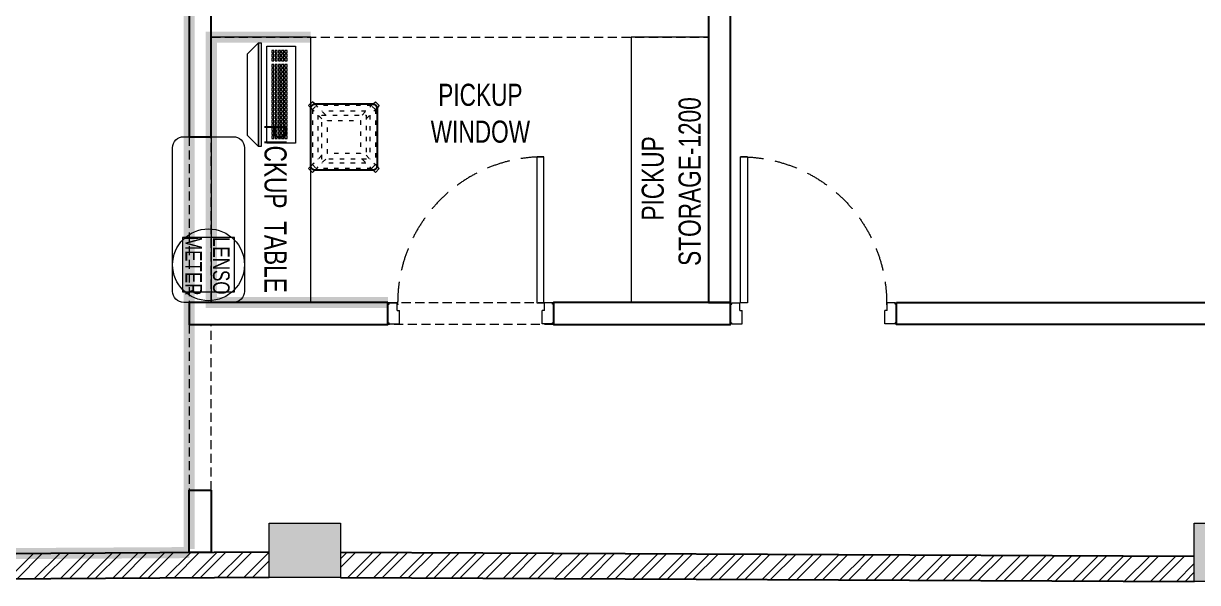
# Model space of a CAD drawing. Header units: feet. Extents: x 3300990 to 3327721, y -4892937 to -4886829.
# Drawn here: x 3318070 to 3323382, y -4892794 to -4890264 of the extents above; entities that cross this region are included whole.
import ezdxf

# ---------------------------------------------------------------- set-up
doc = ezdxf.new("R2010")
doc.units = ezdxf.units.FT
doc.header["$LTSCALE"] = 33
doc.header["$MEASUREMENT"] = 0
for name, pattern in [('a_p6_plan_L18$0$HIDDEN', [0.375, 0.25, -0.125]), ('ACAD_ISO03W100', [30, 12, -18]), ('HIDDEN2', [4.7625, 3.175, -1.5875])]:
    doc.linetypes.add(name, pattern=pattern)
doc.layers.add('A-WALL', color=1, linetype='Continuous')
for name, color, linetype, lineweight in [('A-WALL HATCH', 251, 'Continuous', 0), ('Column', 243, 'Continuous', 9), ('column hatch', 5, 'Continuous', 0), ('Door', 2, 'Continuous', 13), ('LENS-CURTAIN', 5, 'a_p6_plan_L18$0$HIDDEN', 9), ('LENS-DOOR', 34, 'Continuous', 20), ('LENS-PARTITION', 21, 'Continuous', 25), ('LENS-TEXT', 31, 'Continuous', 5), ('LENS_DIMENSION', 193, 'Continuous', 0), ('LENS_TEXT', 31, 'Continuous', 5), ('LK-EQPMT', 3, 'Continuous', 18), ('LK-FF&E WALL', 1, 'Continuous', 9), ('LK-FLUTTED FINISH', 20, 'Continuous', 30), ('LK-IT', 3, 'Continuous', 18), ('LK-MIRROR', 133, 'Continuous', 13), ('LK-TILES FINISH', 251, 'Continuous', 5), ('LN-ELEVATION-1', 81, 'Continuous', 25), ('LN-ELEVATION-2', 103, 'Continuous', 20), ('LN-ELEVATION-3', 125, 'Continuous', 18), ('LN-ELEVATION-5', 167, 'Continuous', 5)]:
    doc.layers.add(name, color=color, linetype=linetype, lineweight=lineweight)
doc.styles.add('LK TXT', font='GILC____.TTF', dxfattribs={"height": 100})
doc.styles.get("Standard").update_dxf_attribs({"font": 'GILC____.TTF'})

# ---------------------------------------------------------------- blocks, each defined once
blk = doc.blocks.new('A$C5a2c5768')
at = {"layer": 'A-WALL HATCH'}
h = blk.add_hatch(dxfattribs=at)
h.set_pattern_fill('ANSI32', color=256, scale=222)
h.set_pattern_definition([(45, (-3287394.54, 5462600.74), (-58.8666395, 58.8666395), []), (45, (-3287355.29, 5462600.74), (-58.8666395, 58.8666395), [])])
h.paths.add_polyline_path([(-4353, 404.2), (-4353, 519.2), (-8217, 537.2), (-8217, 422.2)])
h.paths.add_polyline_path([(-8540, 422.2), (-8540, 537.2), (-12455, 515.2), (-12455, 400.2)])
at = {"layer": 'column hatch'}
h = blk.add_hatch(color=251, dxfattribs=at)
h.dxf.hatch_style = 1
h.paths.add_polyline_path([(-24241, 664.2), (-24241, 404.2), (-23841, 404.2), (-23841, 664.2)])
h.paths.add_polyline_path([(-21683, 4511.2), (-21356, 4511.2), (-21356, 4243.2), (-21683, 4243.2)])
h.paths.add_polyline_path([(-21683, 668.2), (-21356, 668.2), (-21356, 400.2), (-21683, 400.2)])
h.paths.add_polyline_path([(-17188, 668.2), (-16868, 668.2), (-16868, 410.2), (-17188, 410.2)])
h.paths.add_polyline_path([(-12780, 668.2), (-12455, 668.2), (-12455, 400.2), (-12780, 400.2)])
h.paths.add_polyline_path([(-8227, 4512.2), (-8227, 4253.2), (-8550, 4253.2), (-8550, 4512.2)])
h.paths.add_polyline_path([(-8540, 668.2), (-8217, 668.2), (-8217, 422.2), (-8540, 422.2)])
h.paths.add_polyline_path([(-4353, 668.2), (-4014, 668.2), (-4014, 404.2), (-4353, 404.2)])
h.paths.add_polyline_path([(-4353, 4485.2), (-4353, 4226.2), (-4030, 4226.2), (-4030, 4485.2)])
h.paths.add_polyline_path([(0, 4235.2), (-330, 4235.2), (-330, 4496.2), (0, 4496.2)])
h.paths.add_polyline_path([(-327, 668.2), (0, 668.2), (0, 423.2), (-327, 423.2)])
h.paths.add_polyline_path([(-24289, 6365.2), (-24289, 6073.2), (-24131, 6073.2), (-24131, 6365.2)])
at = {"layer": 'A-WALL'}
for p, q in [((-8540.6, 537.2), (-12455.6, 515.2)), ((-8216.5, 537.2), (-4352.5, 519.2)), ((-8540, 422.2), (-12455, 400.2)), ((-8217, 422.2), (-4353, 404.2))]:
    blk.add_line(p, q, dxfattribs=at)
at = {"layer": 'Column'}
for points in [[(-8540, 668.2), (-8217, 668.2), (-8217, 422.2), (-8540, 422.2), (-8540, 668.2)], [(-4353, 668.2), (-4014, 668.2), (-4014, 404.2), (-4353, 404.2), (-4353, 668.2)]]:
    blk.add_lwpolyline(points, dxfattribs=at)
blk = doc.blocks.new('CLENS 600 TYPE 6')
at = {"layer": 'LN-ELEVATION-1', "ltscale": 0.5}
blk.add_lwpolyline([(130, -225), (-130, -225, -0.414214), (-150, -205), (-150, 55, -0.414214), (-130, 75), (130, 75, -0.414214), (150, 55), (150, -205, -0.414214)], format="xyb", close=True, dxfattribs=at)
at = {"layer": 'LN-ELEVATION-3', "linetype": 'ACAD_ISO03W100', "ltscale": 0.05}
for p, q in [((-82.3, 25), (-124.7, 67.4)), ((124.7, 67.4), (-124.7, 67.4)), ((82.3, 25), (124.7, 67.4)), ((-100, 7.3), (-142.4, 49.7)), ((-142.4, -199.7), (-142.4, 49.7)), ((-117.4, -174.7), (-117.4, 24.7)), ((99.7, 42.4), (-99.7, 42.4)), ((100, 7.3), (142.4, 49.7)), ((117.4, -174.7), (117.4, 24.7)), ((142.4, -199.7), (142.4, 49.7)), ((-100, -157.3), (-142.4, -199.7)), ((100, -157.3), (142.4, -199.7)), ((-82.3, -175), (-124.7, -217.4)), ((99.7, -192.4), (-99.7, -192.4)), ((82.3, -175), (124.7, -217.4)), ((124.7, -217.4), (-124.7, -217.4))]:
    blk.add_line(p, q, dxfattribs=at)
for points in [[(-132.2, 74.9), (-124.7, 67.4), (-142.4, 49.7), (-149.9, 57.2)], [(132.2, 74.9), (124.7, 67.4), (142.4, 49.7), (149.9, 57.2)], [(-132.2, -224.9), (-124.7, -217.4), (-142.4, -199.7), (-149.9, -207.2)], [(132.2, -224.9), (124.7, -217.4), (142.4, -199.7), (149.9, -207.2)]]:
    blk.add_lwpolyline(points, dxfattribs=at)
for points in [[(100, -175), (-100, -175), (-100, 25), (100, 25)], [(75, -150), (-75, -150), (-75, 0), (75, 0)]]:
    blk.add_lwpolyline(points, close=True, dxfattribs=at)
at = {"layer": 'LN-ELEVATION-5', "ltscale": 0.5}
for points in [[(-149.9, 57.2), (-160.1, 67.4), (-142.4, 85.1), (-132.2, 74.9)], [(149.9, 57.2), (160.1, 67.4), (142.4, 85.1), (132.2, 74.9)], [(-149.9, -207.2), (-160.1, -217.4), (-142.4, -235.1), (-132.2, -224.9)], [(149.9, -207.2), (160.1, -217.4), (142.4, -235.1), (132.2, -224.9)]]:
    blk.add_lwpolyline(points, dxfattribs=at)
blk = doc.blocks.new('*U24')
at = {"layer": 'LK-EQPMT', "ltscale": 12}
blk.add_lwpolyline([(6, 4.9), (-6, 4.9), (-6, -4.9), (6, -4.9)], close=True, dxfattribs=at)
blk = doc.blocks.new('*U25')
at = {"color": 0, "linetype": 'ByBlock', "lineweight": -2}
for p in [(0, 0), (18, 0), (35.9, 0), (53.9, 0), (71.8, 0), (89.8, 0), (107.8, 0), (125.7, 0), (143.7, 0), (161.6, 0), (179.6, 0), (197.6, 0), (215.5, 0), (233.5, 0), (251.4, 0), (269.4, 0), (287.4, 0), (305.3, 0), (323.3, 0), (0, -14.7), (0, -29.5), (0, -44.2), (18, -14.7), (18, -29.5), (18, -44.2), (35.9, -14.7), (35.9, -29.5), (35.9, -44.2), (53.9, -14.7), (53.9, -29.5), (53.9, -44.2), (71.8, -14.7), (71.8, -29.5), (71.8, -44.2), (89.8, -14.7), (89.8, -29.5), (89.8, -44.2), (107.8, -14.7), (107.8, -29.5), (107.8, -44.2), (125.7, -14.7), (125.7, -29.5), (125.7, -44.2), (143.7, -14.7), (143.7, -29.5), (143.7, -44.2), (161.6, -14.7), (161.6, -29.5), (161.6, -44.2), (179.6, -14.7), (179.6, -29.5), (179.6, -44.2), (197.6, -14.7), (197.6, -29.5), (197.6, -44.2), (215.5, -14.7), (215.5, -29.5), (215.5, -44.2), (233.5, -14.7), (233.5, -29.5), (233.5, -44.2), (251.4, -14.7), (251.4, -29.5), (251.4, -44.2), (269.4, -14.7), (269.4, -29.5), (269.4, -44.2), (287.4, -14.7), (287.4, -29.5), (287.4, -44.2), (305.3, -14.7), (305.3, -29.5), (305.3, -44.2), (323.3, -14.7), (323.3, -29.5), (323.3, -44.2), (0, -59), (18, -59), (35.9, -59), (53.9, -59), (71.8, -59), (89.8, -59), (107.8, -59), (125.7, -59), (143.7, -59), (161.6, -59), (179.6, -59), (197.6, -59), (215.5, -59), (233.5, -59), (251.4, -59), (269.4, -59), (287.4, -59), (305.3, -59), (323.3, -59)]:
    blk.add_blockref('*U24', p, dxfattribs=at)
blk = doc.blocks.new('*U22')
at = {"layer": 'LK-EQPMT', "ltscale": 12}
blk.add_lwpolyline([(6, 4.9), (-6, 4.9), (-6, -4.9), (6, -4.9)], close=True, dxfattribs=at)
blk = doc.blocks.new('*U23')
at = {"color": 0, "linetype": 'ByBlock', "lineweight": -2}
for p in [(0, 0), (18, 0), (35.9, 0), (0, -14.7), (0, -29.5), (0, -44.2), (18, -14.7), (18, -29.5), (18, -44.2), (35.9, -14.7), (35.9, -29.5), (35.9, -44.2), (0, -59), (18, -59), (35.9, -59)]:
    blk.add_blockref('*U22', p, dxfattribs=at)
blk = doc.blocks.new('*U17')
at = {"ltscale": 12}
blk.add_lwpolyline([(8, 0), (8, 129.1), (448, 129.1), (448, 0)], close=True, dxfattribs=at)
for name, p in [('*U25', (35.2, 101.6)), ('*U23', (386.6, 101.6))]:
    blk.add_blockref(name, p)
blk = doc.blocks.new('Pickup table PC')
at = {"layer": 'LN-ELEVATION-2', "ltscale": 0.5}
for points in [[(470, 50), (0, 50), (0, 62), (470, 62)], [(420, 0), (50, 0), (0, 50), (470, 50)]]:
    blk.add_lwpolyline(points, close=True, dxfattribs=at)
blk = doc.blocks.new('*U43')
at = {"layer": 'LENS-DOOR'}
for p, q in [((548121.7, 1779235.3), (548121.7, 1778573.8)), ((548121.7, 1779235.3), (548153, 1779235.3)), ((548153, 1778573.8), (548153, 1779235.3)), ((547447.3, 1778568.6), (547452.5, 1778568.6)), ((547447.3, 1778484.1), (547447.3, 1778568.6)), ((547452.5, 1778573.8), (547488.9, 1778573.8)), ((547452.5, 1778568.6), (547452.5, 1778573.8)), ((547488.9, 1778539.9), (547488.9, 1778573.8)), ((548121.7, 1778573.8), (548153, 1778573.8)), ((548192.1, 1778573.8), (548155.6, 1778573.8)), ((548155.6, 1778539.9), (548155.6, 1778573.8)), ((548192.1, 1778568.6), (548192.1, 1778573.8)), ((548197.3, 1778568.6), (548192.1, 1778568.6)), ((548197.3, 1778484.1), (548197.3, 1778568.6)), ((547488.9, 1778539.9), (547499.3, 1778539.9)), ((547499.3, 1778478.9), (547499.3, 1778539.9)), ((548145.2, 1778478.9), (548145.2, 1778539.9)), ((548155.6, 1778539.9), (548145.2, 1778539.9)), ((547447.3, 1778484.1), (547452.5, 1778484.1)), ((547452.5, 1778478.9), (547452.5, 1778484.1)), ((547452.5, 1778478.9), (547499.3, 1778478.9)), ((548192.1, 1778478.9), (548145.2, 1778478.9)), ((548192.1, 1778478.9), (548192.1, 1778484.1)), ((548197.3, 1778484.1), (548192.1, 1778484.1))]:
    blk.add_line(p, q, dxfattribs=at)
at = {"layer": 'LENS-DOOR', "color": 7, "linetype": 'HIDDEN2'}
blk.add_ellipse((548153, 1778573.8), major_axis=(-661.5, 0), ratio=1, start_param=-1.570791, end_param=0.051209, dxfattribs=at)

msp = doc.modelspace()

# ---------------------------------------------------------------- linework, layer by layer
at = {"layer": 'LENS-CURTAIN', "ltscale": 5}
for points in [[(3318919.8, -4890326.3), (3321169.8, -4890326.3), (3321169.8, -4890226.3), (3318919.8, -4890226.3)], [(3318919.8, -4891526.3), (3318919.8, -4890776.3), (3318819.8, -4890776.3), (3318819.8, -4891526.3)], [(3320468.8, -4891626.3), (3319718.8, -4891626.3), (3319718.8, -4891526.3), (3320468.8, -4891526.3)], [(3318919.8, -4892376.3), (3318919.8, -4891626.3), (3318819.8, -4891626.3), (3318819.8, -4892376.3)]]:
    msp.add_lwpolyline(points, close=True, dxfattribs=at)
at = {"layer": 'LENS-PARTITION'}
for points in [[(3321169.8, -4887136.3), (3321169.8, -4891526.3), (3321269.8, -4891526.3), (3321269.8, -4887136.3)], [(3318819.8, -4888941.3), (3318819.8, -4890776.3), (3318919.8, -4890776.3), (3318919.8, -4888941.3)], [(3319718.8, -4891526.3), (3318819.8, -4891526.3), (3318819.8, -4891626.3), (3319718.8, -4891626.3)], [(3321269.8, -4891526.3), (3320468.8, -4891526.3), (3320468.8, -4891626.3), (3321269.8, -4891626.3)], [(3322019.8, -4891526.3), (3324904.4, -4891526.3), (3324904.4, -4891626.3), (3322019.8, -4891626.3)], [(3318919.8, -4892376.3), (3318919.8, -4892658.8), (3318819.8, -4892658.8), (3318819.8, -4892376.3)]]:
    msp.add_lwpolyline(points, close=True, dxfattribs=at)
at = {"layer": 'LK-EQPMT'}
msp.add_lwpolyline([(3318789.8, -4891479.2), (3319024.8, -4891479.2), (3319024.8, -4891233.2), (3318789.8, -4891233.2)], close=True, dxfattribs=at)
at = {"layer": 'LK-FF&E WALL'}
for points in [[(3318919.8, -4890326.3), (3318919.8, -4891526.3), (3319369.8, -4891526.3), (3319369.8, -4890326.3)], [(3321169.8, -4890326.3), (3320819.8, -4890326.3), (3320819.8, -4891526.3), (3321169.8, -4891526.3)]]:
    msp.add_lwpolyline(points, close=True, dxfattribs=at)
msp.add_lwpolyline([(3318794.8, -4890776.3), (3319019.8, -4890776.3, -0.414214), (3319069.8, -4890826.3), (3319069.8, -4891476.3, -0.414214), (3319019.8, -4891526.3), (3318794.8, -4891526.3, -0.414214), (3318744.8, -4891476.3), (3318744.8, -4890826.3, -0.414214)], format="xyb", close=True, dxfattribs=at)
msp.add_circle((3318907.3, -4891356.2), 162.5, dxfattribs=at)
at = {"layer": 'LK-FLUTTED FINISH', "linetype": 'ACAD_ISO03W100', "ltscale": 0.05, "const_width": 50}
msp.add_lwpolyline([(3318819.8, -4892642.1), (3318819.8, -4888941.3)], dxfattribs=at)
at = {"layer": 'LK-MIRROR', "linetype": 'ACAD_ISO03W100', "ltscale": 0.05, "const_width": 50}
msp.add_lwpolyline([(3314940.8, -4892526.3), (3315265.8, -4892526.3), (3315265.2, -4892679.3), (3318819.8, -4892658.8)], dxfattribs=at)
at = {"layer": 'LK-TILES FINISH', "color": 212, "linetype": 'ACAD_ISO03W100', "ltscale": 0.05, "const_width": 50}
msp.add_lwpolyline([(3319369.8, -4890326.3), (3318919.8, -4890326.3), (3318919.8, -4891526.3), (3319718.8, -4891526.3)], dxfattribs=at)

# ---------------------------------------------------------------- block references
at = {"layer": 'Door'}
msp.add_blockref('*U43', (2772271.5, -6670102.7), dxfattribs=at)
at = {"layer": 'Door', "xscale": -1}
msp.add_blockref('*U43', (3869467.1, -6670102.7), dxfattribs=at)
at = {"layer": 'LENS_DIMENSION'}
msp.add_blockref('A$C5a2c5768', (3327720.8, -4893194.5), dxfattribs=at)
at = {"layer": 'LK-FF&E WALL', "rotation": 89.99999999999991}
msp.add_blockref('CLENS 600 TYPE 6', (3319444.8, -4890778.1), dxfattribs=at)
at = {"layer": 'LK-IT', "rotation": 270}
msp.add_blockref('Pickup table PC', (3319083.9, -4890350.9), dxfattribs=at)
at = {"layer": 'LK-IT', "ltscale": 0.5, "rotation": 89.99999999999996}
msp.add_blockref('*U17', (3319300.1, -4890813.9), dxfattribs=at)

# ---------------------------------------------------------------- texts
at = {"layer": 'LENS-TEXT', "color": 0, "linetype": 'Continuous', "ltscale": 3, "attachment_point": 5, "style": 'LK TXT'}
for s, width, gutter_width, insert, char_height, rotation in [(' PICKUP STORAGE-1200', 1099.487, 1, (3321001.4, -4890979.4), 100, 90), ('PICKUP  TABLE  ', 783.964, 1, (3319209.7, -4891101.3), 100, 270), ('LENSO\\PMETER', 353.056, 0.5, (3318902.5, -4891360.5), 75, 270)]:
    msp.add_mtext_dynamic_manual_height_columns(s, width=width, gutter_width=gutter_width, heights=[0], dxfattribs=dict(at, insert=insert, char_height=char_height, rotation=rotation))
at = {"layer": 'LENS_TEXT', "linetype": 'Continuous', "ltscale": 3, "insert": (3320137.3, -4890670.8), "char_height": 100, "attachment_point": 5}
msp.add_mtext_dynamic_manual_height_columns('PICKUP WINDOW', width=563.336, gutter_width=1, heights=[0], dxfattribs=at)

doc.saveas('drawing.dxf')
